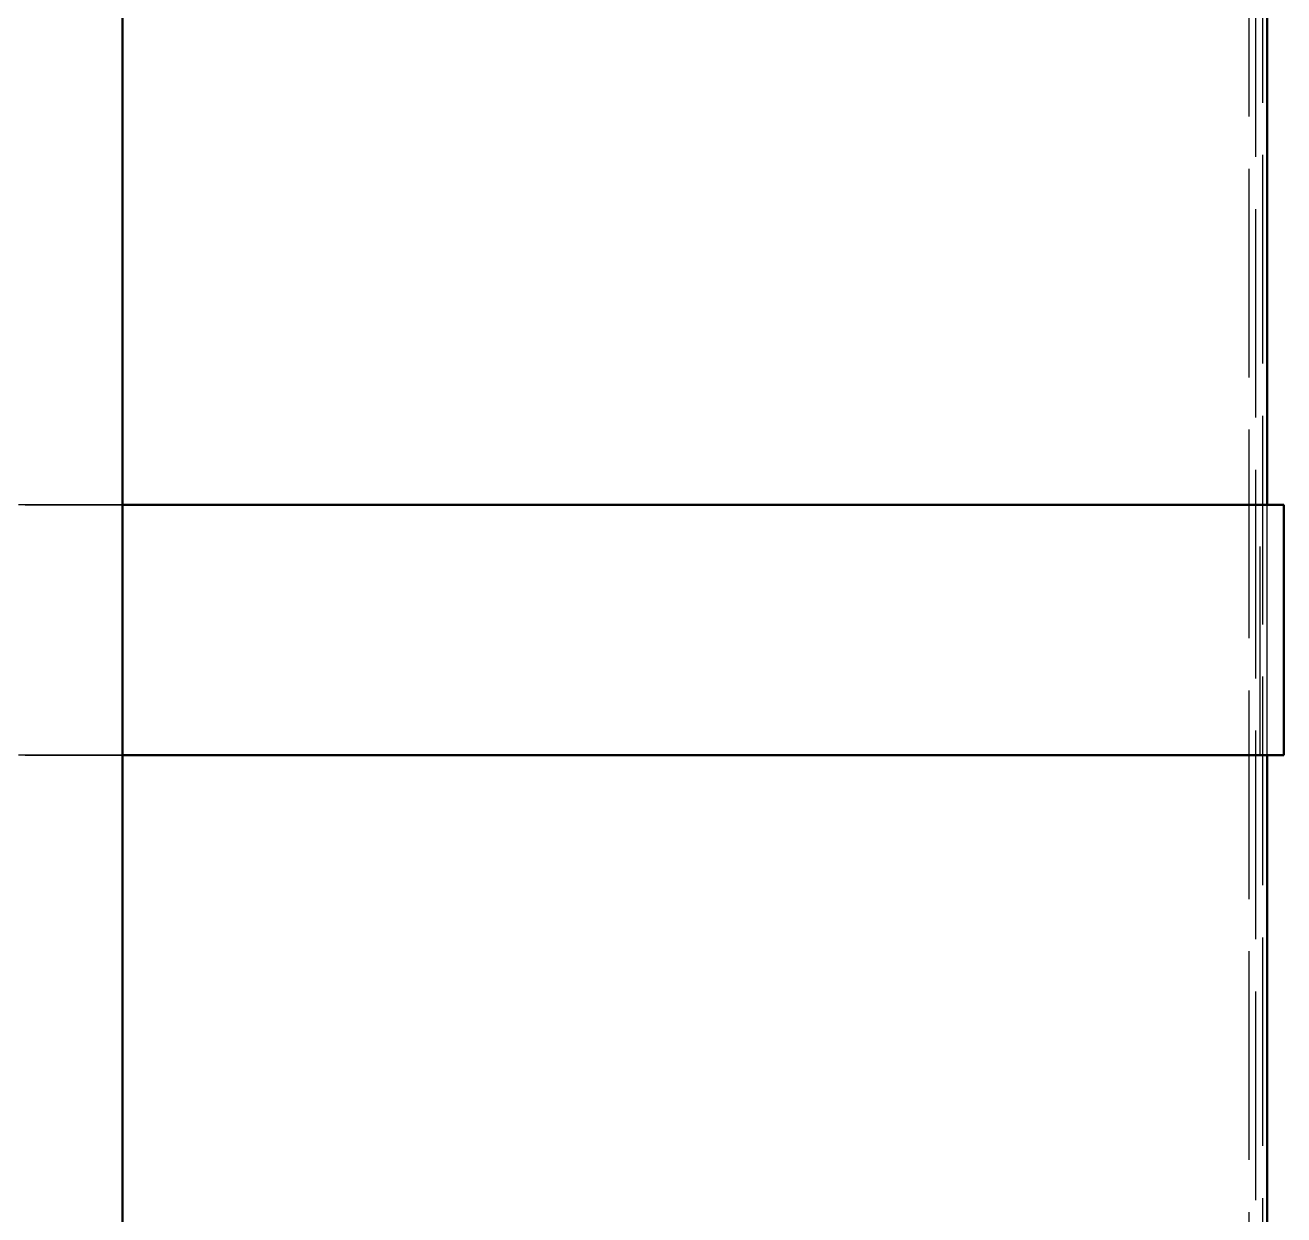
# Model space of a CAD drawing. Header units: millimetres. Extents: x 0 to 420, y 0 to 297.
# Drawn here: x 174.5 to 192.6, y 202.21 to 219.32 of the extents above; entities that cross this region are included whole.
import ezdxf

# ---------------------------------------------------------------- set-up
doc = ezdxf.new("R2010")
doc.units = ezdxf.units.MM
doc.linetypes.add('ISO02-TRAZOS', pattern=[3.75, 3, -0.75])
doc.layers.add('01-VISIBLE', color=7, linetype='CONTINUOUS', lineweight=50)
doc.layers.add('02-OCULTA', color=4, linetype='ISO02-TRAZOS', lineweight=25)

msp = doc.modelspace()

# ---------------------------------------------------------------- linework, layer by layer
at = {"layer": '01-VISIBLE'}
for p, q in [((175.898, 189.92), (175.898, 235.92)), ((192.358, 212.42), (192.358, 232)), ((192.598, 208.82), (192.598, 212.42)), ((192.358, 173.2), (192.358, 208.82))]:
    msp.add_line(p, q, dxfattribs=at)
for points in [[(175.898, 212.42), (175.998, 212.42), (176.098, 212.42), (176.198, 212.42), (176.298, 212.42), (176.398, 212.42), (176.498, 212.42), (176.598, 212.42), (176.698, 212.42), (176.798, 212.42), (176.898, 212.42), (176.998, 212.42), (177.098, 212.42), (177.198, 212.42), (177.298, 212.42), (177.398, 212.42), (177.498, 212.42), (177.598, 212.42), (177.698, 212.42), (177.798, 212.42), (177.898, 212.42), (177.998, 212.42), (178.098, 212.42), (178.198, 212.42), (178.298, 212.42), (178.398, 212.42), (178.498, 212.42), (178.598, 212.42), (178.698, 212.42), (178.798, 212.42), (178.898, 212.42), (178.998, 212.42), (179.098, 212.42), (179.198, 212.42), (179.298, 212.42), (179.398, 212.42), (179.498, 212.42), (179.598, 212.42), (179.698, 212.42), (179.798, 212.42), (179.898, 212.42), (179.998, 212.42), (180.098, 212.42), (180.198, 212.42), (180.298, 212.42), (180.398, 212.42), (180.498, 212.42), (180.598, 212.42), (180.698, 212.42), (180.798, 212.42), (180.898, 212.42), (180.998, 212.42), (181.098, 212.42), (181.198, 212.42), (181.298, 212.42), (181.398, 212.42), (181.498, 212.42), (181.598, 212.42), (181.698, 212.42), (181.798, 212.42), (181.898, 212.42), (181.998, 212.42), (182.098, 212.42), (182.198, 212.42), (182.298, 212.42), (182.398, 212.42), (182.498, 212.42), (182.598, 212.42), (182.698, 212.42), (182.798, 212.42), (182.898, 212.42), (182.998, 212.42), (183.098, 212.42), (183.198, 212.42), (183.298, 212.42), (183.398, 212.42), (183.498, 212.42), (183.598, 212.42), (183.698, 212.42), (183.798, 212.42), (183.898, 212.42), (183.998, 212.42), (184.098, 212.42), (184.198, 212.42), (184.298, 212.42), (184.398, 212.42), (184.498, 212.42), (184.598, 212.42), (184.698, 212.42), (184.798, 212.42), (184.898, 212.42), (184.998, 212.42), (185.098, 212.42), (185.198, 212.42), (185.298, 212.42), (185.398, 212.42), (185.498, 212.42), (185.598, 212.42), (185.698, 212.42), (185.798, 212.42), (185.898, 212.42), (185.998, 212.42), (186.098, 212.42), (186.198, 212.42), (186.298, 212.42), (186.398, 212.42), (186.498, 212.42), (186.598, 212.42), (186.698, 212.42), (186.798, 212.42), (186.898, 212.42), (186.998, 212.42), (187.098, 212.42), (187.198, 212.42), (187.298, 212.42), (187.398, 212.42), (187.498, 212.42), (187.598, 212.42), (187.698, 212.42), (187.798, 212.42), (187.898, 212.42), (187.998, 212.42), (188.098, 212.42), (188.198, 212.42), (188.298, 212.42), (188.398, 212.42), (188.498, 212.42), (188.598, 212.42), (188.698, 212.42), (188.798, 212.42), (188.898, 212.42), (188.998, 212.42), (189.098, 212.42), (189.198, 212.42), (189.298, 212.42), (189.398, 212.42), (189.498, 212.42), (189.598, 212.42), (189.698, 212.42), (189.798, 212.42), (189.898, 212.42), (189.998, 212.42), (190.098, 212.42), (190.198, 212.42), (190.298, 212.42), (190.398, 212.42), (190.498, 212.42), (190.598, 212.42), (190.698, 212.42), (190.798, 212.42), (190.898, 212.42), (190.998, 212.42), (191.098, 212.42), (191.198, 212.42), (191.298, 212.42), (191.398, 212.42), (191.498, 212.42), (191.598, 212.42), (191.698, 212.42), (191.798, 212.42), (191.898, 212.42), (191.998, 212.42), (192.098, 212.42), (192.198, 212.42), (192.298, 212.42), (192.398, 212.42), (192.498, 212.42), (192.598, 212.42)], [(175.898, 208.82), (175.998, 208.82), (176.098, 208.82), (176.198, 208.82), (176.298, 208.82), (176.398, 208.82), (176.498, 208.82), (176.598, 208.82), (176.698, 208.82), (176.798, 208.82), (176.898, 208.82), (176.998, 208.82), (177.098, 208.82), (177.198, 208.82), (177.298, 208.82), (177.398, 208.82), (177.498, 208.82), (177.598, 208.82), (177.698, 208.82), (177.798, 208.82), (177.898, 208.82), (177.998, 208.82), (178.098, 208.82), (178.198, 208.82), (178.298, 208.82), (178.398, 208.82), (178.498, 208.82), (178.598, 208.82), (178.698, 208.82), (178.798, 208.82), (178.898, 208.82), (178.998, 208.82), (179.098, 208.82), (179.198, 208.82), (179.298, 208.82), (179.398, 208.82), (179.498, 208.82), (179.598, 208.82), (179.698, 208.82), (179.798, 208.82), (179.898, 208.82), (179.998, 208.82), (180.098, 208.82), (180.198, 208.82), (180.298, 208.82), (180.398, 208.82), (180.498, 208.82), (180.598, 208.82), (180.698, 208.82), (180.798, 208.82), (180.898, 208.82), (180.998, 208.82), (181.098, 208.82), (181.198, 208.82), (181.298, 208.82), (181.398, 208.82), (181.498, 208.82), (181.598, 208.82), (181.698, 208.82), (181.798, 208.82), (181.898, 208.82), (181.998, 208.82), (182.098, 208.82), (182.198, 208.82), (182.298, 208.82), (182.398, 208.82), (182.498, 208.82), (182.598, 208.82), (182.698, 208.82), (182.798, 208.82), (182.898, 208.82), (182.998, 208.82), (183.098, 208.82), (183.198, 208.82), (183.298, 208.82), (183.398, 208.82), (183.498, 208.82), (183.598, 208.82), (183.698, 208.82), (183.798, 208.82), (183.898, 208.82), (183.998, 208.82), (184.098, 208.82), (184.198, 208.82), (184.298, 208.82), (184.398, 208.82), (184.498, 208.82), (184.598, 208.82), (184.698, 208.82), (184.798, 208.82), (184.898, 208.82), (184.998, 208.82), (185.098, 208.82), (185.198, 208.82), (185.298, 208.82), (185.398, 208.82), (185.498, 208.82), (185.598, 208.82), (185.698, 208.82), (185.798, 208.82), (185.898, 208.82), (185.998, 208.82), (186.098, 208.82), (186.198, 208.82), (186.298, 208.82), (186.398, 208.82), (186.498, 208.82), (186.598, 208.82), (186.698, 208.82), (186.798, 208.82), (186.898, 208.82), (186.998, 208.82), (187.098, 208.82), (187.198, 208.82), (187.298, 208.82), (187.398, 208.82), (187.498, 208.82), (187.598, 208.82), (187.698, 208.82), (187.798, 208.82), (187.898, 208.82), (187.998, 208.82), (188.098, 208.82), (188.198, 208.82), (188.298, 208.82), (188.398, 208.82), (188.498, 208.82), (188.598, 208.82), (188.698, 208.82), (188.798, 208.82), (188.898, 208.82), (188.998, 208.82), (189.098, 208.82), (189.198, 208.82), (189.298, 208.82), (189.398, 208.82), (189.498, 208.82), (189.598, 208.82), (189.698, 208.82), (189.798, 208.82), (189.898, 208.82), (189.998, 208.82), (190.098, 208.82), (190.198, 208.82), (190.298, 208.82), (190.398, 208.82), (190.498, 208.82), (190.598, 208.82), (190.698, 208.82), (190.798, 208.82), (190.898, 208.82), (190.998, 208.82), (191.098, 208.82), (191.198, 208.82), (191.298, 208.82), (191.398, 208.82), (191.498, 208.82), (191.598, 208.82), (191.698, 208.82), (191.798, 208.82), (191.898, 208.82), (191.998, 208.82), (192.098, 208.82), (192.198, 208.82), (192.298, 208.82), (192.398, 208.82), (192.498, 208.82), (192.598, 208.82)]]:
    msp.add_lwpolyline(points, dxfattribs=at)
at = {"layer": '02-OCULTA'}
for p, q in [((192.098, 173), (192.098, 232.2)), ((192.198, 176.172), (192.198, 232)), ((192.198, 176.172), (192.198, 232)), ((192.298, 173.2), (192.298, 232)), ((192.358, 173.2), (192.358, 232)), ((192.258, 208.82), (192.258, 212.42)), ((192.358, 208.82), (192.358, 212.42))]:
    msp.add_line(p, q, dxfattribs=at)
for points in [[(192.258, 212.42), (192.158, 212.42), (192.058, 212.42), (191.957, 212.42), (191.857, 212.42), (191.757, 212.42), (191.656, 212.42), (191.556, 212.42), (191.456, 212.42), (191.355, 212.42), (191.255, 212.42), (191.155, 212.42), (191.054, 212.42), (190.954, 212.42), (190.854, 212.42), (190.753, 212.42), (190.653, 212.42), (190.553, 212.42), (190.452, 212.42), (190.352, 212.42), (190.252, 212.42), (190.151, 212.42), (190.051, 212.42), (189.951, 212.42), (189.851, 212.42), (189.75, 212.42), (189.65, 212.42), (189.55, 212.42), (189.449, 212.42), (189.349, 212.42), (189.249, 212.42), (189.148, 212.42), (189.048, 212.42), (188.948, 212.42), (188.847, 212.42), (188.747, 212.42), (188.647, 212.42), (188.546, 212.42), (188.446, 212.42), (188.346, 212.42), (188.245, 212.42), (188.145, 212.42), (188.045, 212.42), (187.945, 212.42), (187.844, 212.42), (187.744, 212.42), (187.644, 212.42), (187.543, 212.42), (187.443, 212.42), (187.343, 212.42), (187.242, 212.42), (187.142, 212.42), (187.042, 212.42), (186.941, 212.42), (186.841, 212.42), (186.741, 212.42), (186.64, 212.42), (186.54, 212.42), (186.44, 212.42), (186.339, 212.42), (186.239, 212.42), (186.139, 212.42), (186.038, 212.42), (185.938, 212.42), (185.838, 212.42), (185.738, 212.42), (185.637, 212.42), (185.537, 212.42), (185.437, 212.42), (185.336, 212.42), (185.236, 212.42), (185.136, 212.42), (185.035, 212.42), (184.935, 212.42), (184.835, 212.42), (184.734, 212.42), (184.634, 212.42), (184.534, 212.42), (184.433, 212.42), (184.333, 212.42), (184.233, 212.42), (184.132, 212.42), (184.032, 212.42), (183.932, 212.42), (183.831, 212.42), (183.731, 212.42), (183.631, 212.42), (183.531, 212.42), (183.43, 212.42), (183.33, 212.42), (183.23, 212.42), (183.129, 212.42), (183.029, 212.42), (182.929, 212.42), (182.828, 212.42), (182.728, 212.42), (182.628, 212.42), (182.527, 212.42), (182.427, 212.42), (182.327, 212.42), (182.226, 212.42), (182.126, 212.42), (182.026, 212.42), (181.925, 212.42), (181.825, 212.42), (181.725, 212.42), (181.625, 212.42), (181.524, 212.42), (181.424, 212.42), (181.324, 212.42), (181.223, 212.42), (181.123, 212.42), (181.023, 212.42), (180.922, 212.42), (180.822, 212.42), (180.722, 212.42), (180.621, 212.42), (180.521, 212.42), (180.421, 212.42), (180.32, 212.42), (180.22, 212.42), (180.12, 212.42), (180.019, 212.42), (179.919, 212.42), (179.819, 212.42), (179.718, 212.42), (179.618, 212.42), (179.518, 212.42), (179.418, 212.42), (179.317, 212.42), (179.217, 212.42), (179.117, 212.42), (179.016, 212.42), (178.916, 212.42), (178.816, 212.42), (178.715, 212.42), (178.615, 212.42), (178.515, 212.42), (178.414, 212.42), (178.314, 212.42), (178.214, 212.42), (178.113, 212.42), (178.013, 212.42), (177.913, 212.42), (177.812, 212.42), (177.712, 212.42), (177.612, 212.42), (177.511, 212.42), (177.411, 212.42), (177.311, 212.42), (177.211, 212.42), (177.11, 212.42), (177.01, 212.42), (176.91, 212.42), (176.809, 212.42), (176.709, 212.42), (176.609, 212.42), (176.508, 212.42), (176.408, 212.42), (176.308, 212.42), (176.207, 212.42), (176.107, 212.42), (176.007, 212.42), (175.906, 212.42), (175.806, 212.42), (175.706, 212.42), (175.605, 212.42), (175.505, 212.42), (175.405, 212.42), (175.305, 212.42), (175.204, 212.42), (175.104, 212.42), (175.004, 212.42), (174.903, 212.42), (174.803, 212.42), (174.703, 212.42), (174.602, 212.42), (174.502, 212.42), (174.402, 212.42)], [(192.598, 212.42), (192.498, 212.42), (192.397, 212.42), (192.297, 212.42), (192.196, 212.42), (192.096, 212.42), (191.995, 212.42), (191.895, 212.42), (191.794, 212.42), (191.693, 212.42), (191.593, 212.42), (191.492, 212.42), (191.392, 212.42), (191.291, 212.42), (191.191, 212.42), (191.09, 212.42), (190.99, 212.42), (190.889, 212.42), (190.789, 212.42), (190.688, 212.42), (190.588, 212.42), (190.487, 212.42), (190.387, 212.42), (190.286, 212.42), (190.186, 212.42), (190.085, 212.42), (189.985, 212.42), (189.884, 212.42), (189.784, 212.42), (189.683, 212.42), (189.583, 212.42), (189.482, 212.42), (189.381, 212.42), (189.281, 212.42), (189.18, 212.42), (189.08, 212.42), (188.979, 212.42), (188.879, 212.42), (188.778, 212.42), (188.678, 212.42), (188.577, 212.42), (188.477, 212.42), (188.376, 212.42), (188.276, 212.42), (188.175, 212.42), (188.075, 212.42), (187.974, 212.42), (187.874, 212.42), (187.773, 212.42), (187.673, 212.42), (187.572, 212.42), (187.472, 212.42), (187.371, 212.42), (187.271, 212.42), (187.17, 212.42), (187.07, 212.42), (186.969, 212.42), (186.868, 212.42), (186.768, 212.42), (186.667, 212.42), (186.567, 212.42), (186.466, 212.42), (186.366, 212.42), (186.265, 212.42), (186.165, 212.42), (186.064, 212.42), (185.964, 212.42), (185.863, 212.42), (185.763, 212.42), (185.662, 212.42), (185.562, 212.42), (185.461, 212.42), (185.361, 212.42), (185.26, 212.42), (185.16, 212.42), (185.059, 212.42), (184.959, 212.42), (184.858, 212.42), (184.758, 212.42), (184.657, 212.42), (184.556, 212.42), (184.456, 212.42), (184.355, 212.42), (184.255, 212.42), (184.154, 212.42), (184.054, 212.42), (183.953, 212.42), (183.853, 212.42), (183.752, 212.42), (183.652, 212.42), (183.551, 212.42), (183.451, 212.42), (183.35, 212.42), (183.25, 212.42), (183.149, 212.42), (183.049, 212.42), (182.948, 212.42), (182.848, 212.42), (182.747, 212.42), (182.647, 212.42), (182.546, 212.42), (182.446, 212.42), (182.345, 212.42), (182.245, 212.42), (182.144, 212.42), (182.043, 212.42), (181.943, 212.42), (181.842, 212.42), (181.742, 212.42), (181.641, 212.42), (181.541, 212.42), (181.44, 212.42), (181.34, 212.42), (181.239, 212.42), (181.139, 212.42), (181.038, 212.42), (180.938, 212.42), (180.837, 212.42), (180.737, 212.42), (180.636, 212.42), (180.536, 212.42), (180.435, 212.42), (180.335, 212.42), (180.234, 212.42), (180.134, 212.42), (180.033, 212.42), (179.933, 212.42), (179.832, 212.42), (179.731, 212.42), (179.631, 212.42), (179.53, 212.42), (179.43, 212.42), (179.329, 212.42), (179.229, 212.42), (179.128, 212.42), (179.028, 212.42), (178.927, 212.42), (178.827, 212.42), (178.726, 212.42), (178.626, 212.42), (178.525, 212.42), (178.425, 212.42), (178.324, 212.42), (178.224, 212.42), (178.123, 212.42), (178.023, 212.42), (177.922, 212.42), (177.822, 212.42), (177.721, 212.42), (177.621, 212.42), (177.52, 212.42), (177.42, 212.42), (177.319, 212.42), (177.218, 212.42), (177.118, 212.42), (177.017, 212.42), (176.917, 212.42), (176.816, 212.42), (176.716, 212.42), (176.615, 212.42), (176.515, 212.42), (176.414, 212.42), (176.314, 212.42), (176.213, 212.42), (176.113, 212.42), (176.012, 212.42), (175.912, 212.42), (175.811, 212.42), (175.711, 212.42), (175.61, 212.42), (175.51, 212.42), (175.409, 212.42), (175.309, 212.42), (175.208, 212.42), (175.108, 212.42), (175.007, 212.42), (174.906, 212.42), (174.806, 212.42), (174.705, 212.42), (174.605, 212.42), (174.504, 212.42), (174.404, 212.42)], [(174.498, 212.42), (174.606, 212.42), (174.714, 212.42), (174.821, 212.42), (174.929, 212.42), (175.037, 212.42), (175.144, 212.42), (175.252, 212.42), (175.36, 212.42), (175.467, 212.42), (175.575, 212.42), (175.683, 212.42), (175.79, 212.42), (175.898, 212.42)], [(174.498, 212.42), (174.599, 212.42), (174.699, 212.42), (174.799, 212.42), (174.9, 212.42), (175, 212.42), (175.1, 212.42), (175.201, 212.42), (175.301, 212.42), (175.401, 212.42), (175.502, 212.42), (175.602, 212.42), (175.702, 212.42), (175.803, 212.42), (175.903, 212.42), (176.003, 212.42), (176.104, 212.42), (176.204, 212.42), (176.304, 212.42), (176.405, 212.42), (176.505, 212.42), (176.605, 212.42), (176.706, 212.42), (176.806, 212.42), (176.906, 212.42), (177.007, 212.42), (177.107, 212.42), (177.207, 212.42), (177.308, 212.42), (177.408, 212.42), (177.508, 212.42), (177.609, 212.42), (177.709, 212.42), (177.809, 212.42), (177.91, 212.42), (178.01, 212.42), (178.11, 212.42), (178.211, 212.42), (178.311, 212.42), (178.411, 212.42), (178.512, 212.42), (178.612, 212.42), (178.712, 212.42), (178.813, 212.42), (178.913, 212.42), (179.013, 212.42), (179.114, 212.42), (179.214, 212.42), (179.314, 212.42), (179.415, 212.42), (179.515, 212.42), (179.615, 212.42), (179.716, 212.42), (179.816, 212.42), (179.916, 212.42), (180.017, 212.42), (180.117, 212.42), (180.217, 212.42), (180.318, 212.42), (180.418, 212.42), (180.519, 212.42), (180.619, 212.42), (180.719, 212.42), (180.82, 212.42), (180.92, 212.42), (181.02, 212.42), (181.121, 212.42), (181.221, 212.42), (181.321, 212.42), (181.422, 212.42), (181.522, 212.42), (181.622, 212.42), (181.723, 212.42), (181.823, 212.42), (181.923, 212.42), (182.024, 212.42), (182.124, 212.42), (182.224, 212.42), (182.325, 212.42), (182.425, 212.42), (182.525, 212.42), (182.626, 212.42), (182.726, 212.42), (182.826, 212.42), (182.927, 212.42), (183.027, 212.42), (183.127, 212.42), (183.228, 212.42), (183.328, 212.42), (183.428, 212.42), (183.529, 212.42), (183.629, 212.42), (183.729, 212.42), (183.83, 212.42), (183.93, 212.42), (184.03, 212.42), (184.131, 212.42), (184.231, 212.42), (184.331, 212.42), (184.432, 212.42), (184.532, 212.42), (184.632, 212.42), (184.733, 212.42), (184.833, 212.42), (184.933, 212.42), (185.034, 212.42), (185.134, 212.42), (185.234, 212.42), (185.335, 212.42), (185.435, 212.42), (185.535, 212.42), (185.636, 212.42), (185.736, 212.42), (185.836, 212.42), (185.937, 212.42), (186.037, 212.42), (186.137, 212.42), (186.238, 212.42), (186.338, 212.42), (186.439, 212.42), (186.539, 212.42), (186.639, 212.42), (186.74, 212.42), (186.84, 212.42), (186.94, 212.42), (187.041, 212.42), (187.141, 212.42), (187.241, 212.42), (187.342, 212.42), (187.442, 212.42), (187.542, 212.42), (187.643, 212.42), (187.743, 212.42), (187.843, 212.42), (187.944, 212.42), (188.044, 212.42), (188.144, 212.42), (188.245, 212.42), (188.345, 212.42), (188.445, 212.42), (188.546, 212.42), (188.646, 212.42), (188.746, 212.42), (188.847, 212.42), (188.947, 212.42), (189.047, 212.42), (189.148, 212.42), (189.248, 212.42), (189.348, 212.42), (189.449, 212.42), (189.549, 212.42), (189.649, 212.42), (189.75, 212.42), (189.85, 212.42), (189.95, 212.42), (190.051, 212.42), (190.151, 212.42), (190.251, 212.42), (190.352, 212.42), (190.452, 212.42), (190.552, 212.42), (190.653, 212.42), (190.753, 212.42), (190.853, 212.42), (190.954, 212.42), (191.054, 212.42), (191.154, 212.42), (191.255, 212.42), (191.355, 212.42), (191.455, 212.42), (191.556, 212.42), (191.656, 212.42), (191.756, 212.42), (191.857, 212.42), (191.957, 212.42), (192.057, 212.42), (192.158, 212.42), (192.258, 212.42)], [(192.258, 208.82), (192.158, 208.82), (192.058, 208.82), (191.957, 208.82), (191.857, 208.82), (191.757, 208.82), (191.656, 208.82), (191.556, 208.82), (191.456, 208.82), (191.355, 208.82), (191.255, 208.82), (191.155, 208.82), (191.054, 208.82), (190.954, 208.82), (190.854, 208.82), (190.753, 208.82), (190.653, 208.82), (190.553, 208.82), (190.452, 208.82), (190.352, 208.82), (190.252, 208.82), (190.151, 208.82), (190.051, 208.82), (189.951, 208.82), (189.851, 208.82), (189.75, 208.82), (189.65, 208.82), (189.55, 208.82), (189.449, 208.82), (189.349, 208.82), (189.249, 208.82), (189.148, 208.82), (189.048, 208.82), (188.948, 208.82), (188.847, 208.82), (188.747, 208.82), (188.647, 208.82), (188.546, 208.82), (188.446, 208.82), (188.346, 208.82), (188.245, 208.82), (188.145, 208.82), (188.045, 208.82), (187.945, 208.82), (187.844, 208.82), (187.744, 208.82), (187.644, 208.82), (187.543, 208.82), (187.443, 208.82), (187.343, 208.82), (187.242, 208.82), (187.142, 208.82), (187.042, 208.82), (186.941, 208.82), (186.841, 208.82), (186.741, 208.82), (186.64, 208.82), (186.54, 208.82), (186.44, 208.82), (186.339, 208.82), (186.239, 208.82), (186.139, 208.82), (186.038, 208.82), (185.938, 208.82), (185.838, 208.82), (185.738, 208.82), (185.637, 208.82), (185.537, 208.82), (185.437, 208.82), (185.336, 208.82), (185.236, 208.82), (185.136, 208.82), (185.035, 208.82), (184.935, 208.82), (184.835, 208.82), (184.734, 208.82), (184.634, 208.82), (184.534, 208.82), (184.433, 208.82), (184.333, 208.82), (184.233, 208.82), (184.132, 208.82), (184.032, 208.82), (183.932, 208.82), (183.831, 208.82), (183.731, 208.82), (183.631, 208.82), (183.531, 208.82), (183.43, 208.82), (183.33, 208.82), (183.23, 208.82), (183.129, 208.82), (183.029, 208.82), (182.929, 208.82), (182.828, 208.82), (182.728, 208.82), (182.628, 208.82), (182.527, 208.82), (182.427, 208.82), (182.327, 208.82), (182.226, 208.82), (182.126, 208.82), (182.026, 208.82), (181.925, 208.82), (181.825, 208.82), (181.725, 208.82), (181.625, 208.82), (181.524, 208.82), (181.424, 208.82), (181.324, 208.82), (181.223, 208.82), (181.123, 208.82), (181.023, 208.82), (180.922, 208.82), (180.822, 208.82), (180.722, 208.82), (180.621, 208.82), (180.521, 208.82), (180.421, 208.82), (180.32, 208.82), (180.22, 208.82), (180.12, 208.82), (180.019, 208.82), (179.919, 208.82), (179.819, 208.82), (179.718, 208.82), (179.618, 208.82), (179.518, 208.82), (179.418, 208.82), (179.317, 208.82), (179.217, 208.82), (179.117, 208.82), (179.016, 208.82), (178.916, 208.82), (178.816, 208.82), (178.715, 208.82), (178.615, 208.82), (178.515, 208.82), (178.414, 208.82), (178.314, 208.82), (178.214, 208.82), (178.113, 208.82), (178.013, 208.82), (177.913, 208.82), (177.812, 208.82), (177.712, 208.82), (177.612, 208.82), (177.511, 208.82), (177.411, 208.82), (177.311, 208.82), (177.211, 208.82), (177.11, 208.82), (177.01, 208.82), (176.91, 208.82), (176.809, 208.82), (176.709, 208.82), (176.609, 208.82), (176.508, 208.82), (176.408, 208.82), (176.308, 208.82), (176.207, 208.82), (176.107, 208.82), (176.007, 208.82), (175.906, 208.82), (175.806, 208.82), (175.706, 208.82), (175.605, 208.82), (175.505, 208.82), (175.405, 208.82), (175.305, 208.82), (175.204, 208.82), (175.104, 208.82), (175.004, 208.82), (174.903, 208.82), (174.803, 208.82), (174.703, 208.82), (174.602, 208.82), (174.502, 208.82), (174.402, 208.82)], [(192.598, 208.82), (192.498, 208.82), (192.397, 208.82), (192.297, 208.82), (192.196, 208.82), (192.096, 208.82), (191.995, 208.82), (191.895, 208.82), (191.794, 208.82), (191.693, 208.82), (191.593, 208.82), (191.492, 208.82), (191.392, 208.82), (191.291, 208.82), (191.191, 208.82), (191.09, 208.82), (190.99, 208.82), (190.889, 208.82), (190.789, 208.82), (190.688, 208.82), (190.588, 208.82), (190.487, 208.82), (190.387, 208.82), (190.286, 208.82), (190.186, 208.82), (190.085, 208.82), (189.985, 208.82), (189.884, 208.82), (189.784, 208.82), (189.683, 208.82), (189.583, 208.82), (189.482, 208.82), (189.381, 208.82), (189.281, 208.82), (189.18, 208.82), (189.08, 208.82), (188.979, 208.82), (188.879, 208.82), (188.778, 208.82), (188.678, 208.82), (188.577, 208.82), (188.477, 208.82), (188.376, 208.82), (188.276, 208.82), (188.175, 208.82), (188.075, 208.82), (187.974, 208.82), (187.874, 208.82), (187.773, 208.82), (187.673, 208.82), (187.572, 208.82), (187.472, 208.82), (187.371, 208.82), (187.271, 208.82), (187.17, 208.82), (187.07, 208.82), (186.969, 208.82), (186.868, 208.82), (186.768, 208.82), (186.667, 208.82), (186.567, 208.82), (186.466, 208.82), (186.366, 208.82), (186.265, 208.82), (186.165, 208.82), (186.064, 208.82), (185.964, 208.82), (185.863, 208.82), (185.763, 208.82), (185.662, 208.82), (185.562, 208.82), (185.461, 208.82), (185.361, 208.82), (185.26, 208.82), (185.16, 208.82), (185.059, 208.82), (184.959, 208.82), (184.858, 208.82), (184.758, 208.82), (184.657, 208.82), (184.556, 208.82), (184.456, 208.82), (184.355, 208.82), (184.255, 208.82), (184.154, 208.82), (184.054, 208.82), (183.953, 208.82), (183.853, 208.82), (183.752, 208.82), (183.652, 208.82), (183.551, 208.82), (183.451, 208.82), (183.35, 208.82), (183.25, 208.82), (183.149, 208.82), (183.049, 208.82), (182.948, 208.82), (182.848, 208.82), (182.747, 208.82), (182.647, 208.82), (182.546, 208.82), (182.446, 208.82), (182.345, 208.82), (182.245, 208.82), (182.144, 208.82), (182.043, 208.82), (181.943, 208.82), (181.842, 208.82), (181.742, 208.82), (181.641, 208.82), (181.541, 208.82), (181.44, 208.82), (181.34, 208.82), (181.239, 208.82), (181.139, 208.82), (181.038, 208.82), (180.938, 208.82), (180.837, 208.82), (180.737, 208.82), (180.636, 208.82), (180.536, 208.82), (180.435, 208.82), (180.335, 208.82), (180.234, 208.82), (180.134, 208.82), (180.033, 208.82), (179.933, 208.82), (179.832, 208.82), (179.731, 208.82), (179.631, 208.82), (179.53, 208.82), (179.43, 208.82), (179.329, 208.82), (179.229, 208.82), (179.128, 208.82), (179.028, 208.82), (178.927, 208.82), (178.827, 208.82), (178.726, 208.82), (178.626, 208.82), (178.525, 208.82), (178.425, 208.82), (178.324, 208.82), (178.224, 208.82), (178.123, 208.82), (178.023, 208.82), (177.922, 208.82), (177.822, 208.82), (177.721, 208.82), (177.621, 208.82), (177.52, 208.82), (177.42, 208.82), (177.319, 208.82), (177.218, 208.82), (177.118, 208.82), (177.017, 208.82), (176.917, 208.82), (176.816, 208.82), (176.716, 208.82), (176.615, 208.82), (176.515, 208.82), (176.414, 208.82), (176.314, 208.82), (176.213, 208.82), (176.113, 208.82), (176.012, 208.82), (175.912, 208.82), (175.811, 208.82), (175.711, 208.82), (175.61, 208.82), (175.51, 208.82), (175.409, 208.82), (175.309, 208.82), (175.208, 208.82), (175.108, 208.82), (175.007, 208.82), (174.906, 208.82), (174.806, 208.82), (174.705, 208.82), (174.605, 208.82), (174.504, 208.82), (174.404, 208.82)], [(174.498, 208.82), (174.606, 208.82), (174.714, 208.82), (174.821, 208.82), (174.929, 208.82), (175.037, 208.82), (175.144, 208.82), (175.252, 208.82), (175.36, 208.82), (175.467, 208.82), (175.575, 208.82), (175.683, 208.82), (175.79, 208.82), (175.898, 208.82)], [(174.498, 208.82), (174.599, 208.82), (174.699, 208.82), (174.799, 208.82), (174.9, 208.82), (175, 208.82), (175.1, 208.82), (175.201, 208.82), (175.301, 208.82), (175.401, 208.82), (175.502, 208.82), (175.602, 208.82), (175.702, 208.82), (175.803, 208.82), (175.903, 208.82), (176.003, 208.82), (176.104, 208.82), (176.204, 208.82), (176.304, 208.82), (176.405, 208.82), (176.505, 208.82), (176.605, 208.82), (176.706, 208.82), (176.806, 208.82), (176.906, 208.82), (177.007, 208.82), (177.107, 208.82), (177.207, 208.82), (177.308, 208.82), (177.408, 208.82), (177.508, 208.82), (177.609, 208.82), (177.709, 208.82), (177.809, 208.82), (177.91, 208.82), (178.01, 208.82), (178.11, 208.82), (178.211, 208.82), (178.311, 208.82), (178.411, 208.82), (178.512, 208.82), (178.612, 208.82), (178.712, 208.82), (178.813, 208.82), (178.913, 208.82), (179.013, 208.82), (179.114, 208.82), (179.214, 208.82), (179.314, 208.82), (179.415, 208.82), (179.515, 208.82), (179.615, 208.82), (179.716, 208.82), (179.816, 208.82), (179.916, 208.82), (180.017, 208.82), (180.117, 208.82), (180.217, 208.82), (180.318, 208.82), (180.418, 208.82), (180.519, 208.82), (180.619, 208.82), (180.719, 208.82), (180.82, 208.82), (180.92, 208.82), (181.02, 208.82), (181.121, 208.82), (181.221, 208.82), (181.321, 208.82), (181.422, 208.82), (181.522, 208.82), (181.622, 208.82), (181.723, 208.82), (181.823, 208.82), (181.923, 208.82), (182.024, 208.82), (182.124, 208.82), (182.224, 208.82), (182.325, 208.82), (182.425, 208.82), (182.525, 208.82), (182.626, 208.82), (182.726, 208.82), (182.826, 208.82), (182.927, 208.82), (183.027, 208.82), (183.127, 208.82), (183.228, 208.82), (183.328, 208.82), (183.428, 208.82), (183.529, 208.82), (183.629, 208.82), (183.729, 208.82), (183.83, 208.82), (183.93, 208.82), (184.03, 208.82), (184.131, 208.82), (184.231, 208.82), (184.331, 208.82), (184.432, 208.82), (184.532, 208.82), (184.632, 208.82), (184.733, 208.82), (184.833, 208.82), (184.933, 208.82), (185.034, 208.82), (185.134, 208.82), (185.234, 208.82), (185.335, 208.82), (185.435, 208.82), (185.535, 208.82), (185.636, 208.82), (185.736, 208.82), (185.836, 208.82), (185.937, 208.82), (186.037, 208.82), (186.137, 208.82), (186.238, 208.82), (186.338, 208.82), (186.439, 208.82), (186.539, 208.82), (186.639, 208.82), (186.74, 208.82), (186.84, 208.82), (186.94, 208.82), (187.041, 208.82), (187.141, 208.82), (187.241, 208.82), (187.342, 208.82), (187.442, 208.82), (187.542, 208.82), (187.643, 208.82), (187.743, 208.82), (187.843, 208.82), (187.944, 208.82), (188.044, 208.82), (188.144, 208.82), (188.245, 208.82), (188.345, 208.82), (188.445, 208.82), (188.546, 208.82), (188.646, 208.82), (188.746, 208.82), (188.847, 208.82), (188.947, 208.82), (189.047, 208.82), (189.148, 208.82), (189.248, 208.82), (189.348, 208.82), (189.449, 208.82), (189.549, 208.82), (189.649, 208.82), (189.75, 208.82), (189.85, 208.82), (189.95, 208.82), (190.051, 208.82), (190.151, 208.82), (190.251, 208.82), (190.352, 208.82), (190.452, 208.82), (190.552, 208.82), (190.653, 208.82), (190.753, 208.82), (190.853, 208.82), (190.954, 208.82), (191.054, 208.82), (191.154, 208.82), (191.255, 208.82), (191.355, 208.82), (191.455, 208.82), (191.556, 208.82), (191.656, 208.82), (191.756, 208.82), (191.857, 208.82), (191.957, 208.82), (192.057, 208.82), (192.158, 208.82), (192.258, 208.82)]]:
    msp.add_lwpolyline(points, dxfattribs=at)

doc.saveas('drawing.dxf')
